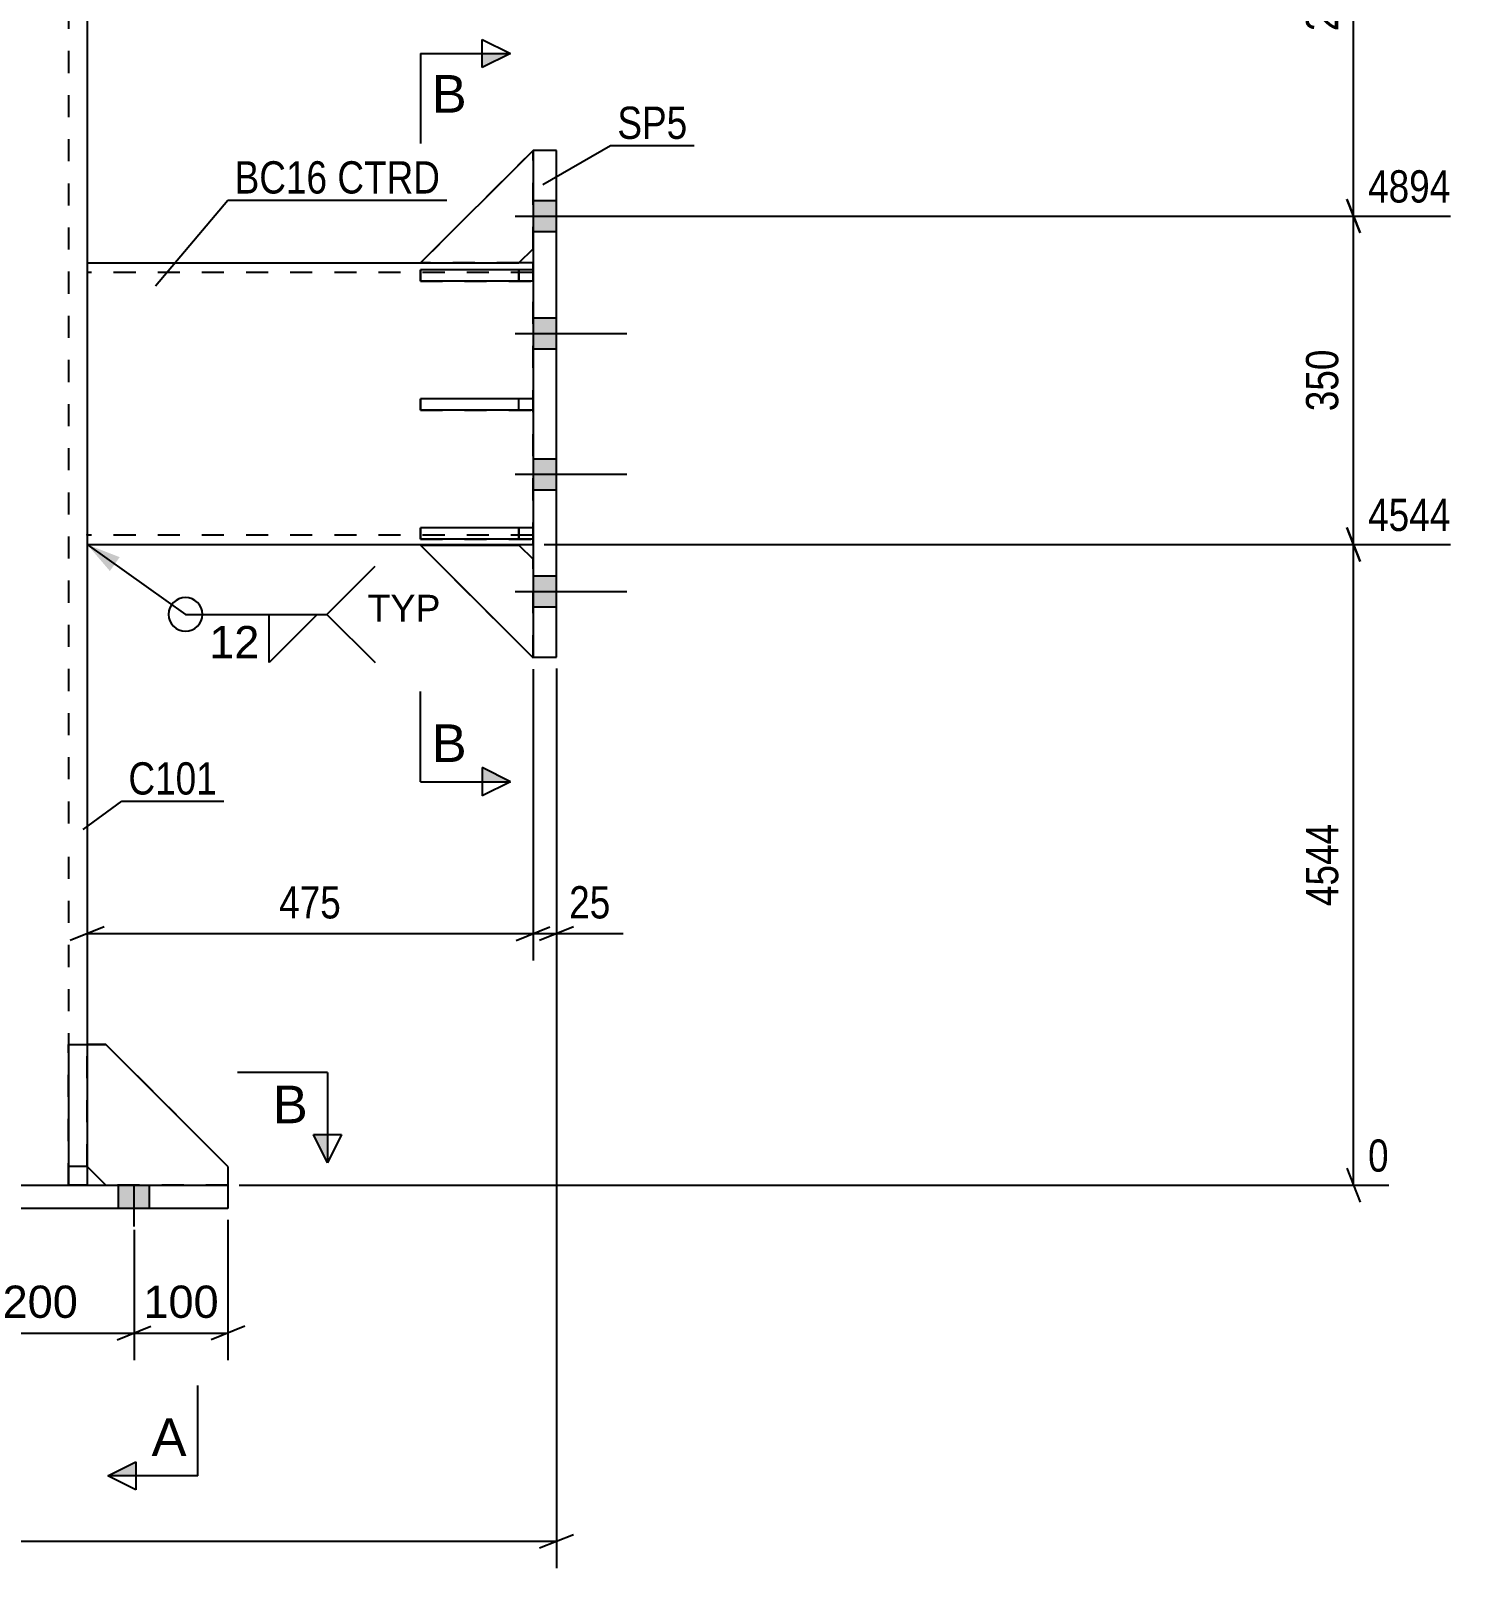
# Model space of a CAD drawing. Header units: millimetres. Extents: x -162 to 432, y -197 to 223.
# Drawn here: x 15.8 to 142.5, y -34 to 102.5 of the extents above; entities that cross this region are included whole.
import ezdxf

# ---------------------------------------------------------------- set-up
doc = ezdxf.new("R2010")
doc.units = ezdxf.units.MM
doc.linetypes.add('DXK_LINE_DOT2', pattern=[3.9198, 1.9599, -1.9599])
doc.linetypes.add('DXK_LINE_DOT3', pattern=[5.9187, 2.979, -0.9799, 0.9799, -0.9799])
doc.styles.add('Arial', font='ARIAL.TTF', dxfattribs={"height": 0.2})
doc.styles.add('Arial Narrow', font='ARIALN.TTF', dxfattribs={"height": 0.2})

# ---------------------------------------------------------------- blocks, each defined once
blk = doc.blocks.new('Part-284928118-2974 - 2965')
at = {"color": 2, "linetype": 'Continuous'}
for p, q in [((-33.33, -2.08), (-33.33, 0)), ((-33.33, 0), (33.33, 0)), ((33.33, 0), (33.33, -2.08)), ((33.33, -2.08), (-33.33, -2.08))]:
    blk.add_line(p, q, dxfattribs=at)
blk = doc.blocks.new('Part-284928118-3079 - 2965')
at = {"color": 2, "linetype": 'Continuous'}
for p, q in [((20.84, 81.89), (20.84, 80.22)), ((20.84, 81.89), (50.42, 81.89)), ((60.42, 81.89), (59.17, 81.89)), ((20.84, 80.22), (20.84, 56.89)), ((20.84, 56.89), (60.42, 56.89))]:
    blk.add_line(p, q, dxfattribs=at)
at = {"color": 7, "linetype": 'DXK_LINE_DOT2'}
for p, q in [((60.42, 81.06), (20.84, 81.06)), ((20.84, 80.81), (20.84, 80.22)), ((59.17, 81.89), (50.42, 81.89)), ((60.42, 56.89), (60.42, 81.89)), ((20.84, 57.72), (20.84, 57.79)), ((60.42, 57.72), (20.84, 57.72))]:
    blk.add_line(p, q, dxfattribs=at)
blk = doc.blocks.new('Part-284928118-3043 - 2965')
at = {"color": 2, "linetype": 'Continuous'}
for p, q in [((60.42, 91.89), (60.42, 81.29)), ((62.5, 91.89), (60.42, 91.89)), ((62.5, 46.89), (62.5, 91.89)), ((60.42, 80.29), (60.42, 69.83)), ((60.42, 68.83), (60.42, 58.37)), ((60.42, 57.37), (60.42, 46.89)), ((60.42, 46.89), (62.5, 46.89))]:
    blk.add_line(p, q, dxfattribs=at)
at = {"color": 7, "linetype": 'DXK_LINE_DOT2'}
for p, q in [((60.42, 81.29), (60.42, 80.29)), ((60.42, 69.83), (60.42, 68.83)), ((60.42, 58.37), (60.42, 57.37))]:
    blk.add_line(p, q, dxfattribs=at)
blk = doc.blocks.new('Part-284928118-2979 - 2965')
at = {"linetype": 'Continuous'}
blk.add_hatch(color=2, dxfattribs=at).paths.add_polyline_path([(0, 29.23), (-0.8, 30.63), (0.8, 30.63)])
at = {"color": 7, "linetype": 'DXK_LINE_DOT3'}
for p, q in [((0, 109.56), (0, 167.56)), ((0, 30.17), (0, 108.56)), ((0, -10), (0, 29.17))]:
    blk.add_line(p, q, dxfattribs=at)
at = {"color": 2, "linetype": 'Continuous'}
for p, q in [((-20.83, 157.56), (-20.83, 109.56)), ((-20.83, 157.56), (-20.42, 157.56)), ((-19.02, 157.56), (19.02, 157.56)), ((20.83, 157.56), (20.42, 157.56)), ((20.83, 157.56), (20.83, 109.56)), ((-20.83, 108.56), (-20.83, 30.17)), ((20.83, 108.56), (20.83, 30.17)), ((0, 29.23), (-0.8, 30.63)), ((-0.8, 30.63), (0.8, 30.63)), ((0.8, 30.63), (0, 29.23)), ((-20.83, 29.17), (-20.83, 12.5)), ((20.83, 29.17), (20.83, 12.5))]:
    blk.add_line(p, q, dxfattribs=at)
at = {"color": 7, "linetype": 'DXK_LINE_DOT2'}
for p, q in [((-19.04, 157.56), (-20.42, 157.56)), ((-19.02, 157.56), (-19.86, 157.56)), ((-19.17, 157.56), (-19.17, 109.56)), ((-19.04, 157.56), (-19.02, 157.56)), ((20.42, 157.56), (18.68, 157.56)), ((19.17, 157.56), (19.17, 109.56)), ((-19.17, 108.56), (-19.17, 30.17)), ((19.17, 108.56), (19.17, 30.17)), ((-19.17, 29.17), (-19.17, 0)), ((19.17, 29.17), (19.17, 0)), ((-20.83, 12.5), (-20.83, 0)), ((20.83, 12.5), (20.83, 0)), ((-20.83, 0), (20.83, 0))]:
    blk.add_line(p, q, dxfattribs=at)
at = {"color": 2, "linetype": 'Continuous'}
blk.add_circle((0, 30.13), 1, dxfattribs=at)
blk = doc.blocks.new('Bolt-284928118-2980 - 2965')
at = {"linetype": 'Continuous'}
for points in [[(60.42, 87.43), (60.42, 84.68), (62.5, 84.68), (62.5, 87.43)], [(60.42, 87.43), (60.42, 84.68), (62.5, 84.68), (62.5, 87.43)], [(60.42, 87.43), (60.42, 84.68), (62.5, 84.68), (62.5, 87.43)], [(60.42, 77.01), (60.42, 74.26), (62.5, 74.26), (62.5, 77.01)], [(60.42, 77.01), (60.42, 74.26), (62.5, 74.26), (62.5, 77.01)], [(60.42, 64.51), (60.42, 61.76), (62.5, 61.76), (62.5, 64.51)], [(60.42, 64.51), (60.42, 61.76), (62.5, 61.76), (62.5, 64.51)], [(60.42, 54.1), (60.42, 51.35), (62.5, 51.35), (62.5, 54.1)], [(60.42, 54.1), (60.42, 51.35), (62.5, 51.35), (62.5, 54.1)], [(60.42, 54.1), (60.42, 51.35), (62.5, 51.35), (62.5, 54.1)]]:
    blk.add_hatch(color=1, dxfattribs=at).paths.add_polyline_path(points)
at = {"color": 1, "linetype": 'Continuous'}
for p, q in [((60.42, 87.43), (62.5, 87.43)), ((60.42, 87.43), (62.5, 87.43)), ((60.42, 87.43), (62.5, 87.43)), ((58.84, 86.06), (68.75, 86.06)), ((58.84, 86.06), (68.75, 86.06)), ((58.84, 86.06), (68.75, 86.06)), ((60.42, 84.68), (62.5, 84.68)), ((60.42, 84.68), (62.5, 84.68)), ((60.42, 84.68), (62.5, 84.68)), ((60.42, 77.01), (62.5, 77.01)), ((60.42, 77.01), (62.5, 77.01)), ((58.84, 75.64), (68.75, 75.64)), ((58.84, 75.64), (68.75, 75.64)), ((60.42, 74.26), (62.5, 74.26)), ((60.42, 74.26), (62.5, 74.26)), ((60.42, 64.51), (62.5, 64.51)), ((60.42, 64.51), (62.5, 64.51)), ((58.84, 63.14), (68.75, 63.14)), ((58.84, 63.14), (68.75, 63.14)), ((60.42, 61.76), (62.5, 61.76)), ((60.42, 61.76), (62.5, 61.76)), ((60.42, 54.1), (62.5, 54.1)), ((60.42, 54.1), (62.5, 54.1)), ((60.42, 54.1), (62.5, 54.1)), ((58.84, 52.72), (68.75, 52.72)), ((58.84, 52.72), (68.75, 52.72)), ((58.84, 52.72), (68.75, 52.72)), ((60.42, 51.35), (62.5, 51.35)), ((60.42, 51.35), (62.5, 51.35)), ((60.42, 51.35), (62.5, 51.35))]:
    blk.add_line(p, q, dxfattribs=at)
blk = doc.blocks.new('Part-284928118-3134 - 2965')
at = {"color": 2, "linetype": 'Continuous'}
for p, q in [((60.42, 58.37), (50.42, 58.37)), ((50.42, 57.37), (50.42, 58.37)), ((60.42, 57.37), (50.42, 57.37)), ((60.42, 58.37), (60.42, 57.37))]:
    blk.add_line(p, q, dxfattribs=at)
at = {"color": 7, "linetype": 'DXK_LINE_DOT2'}
blk.add_line((59.17, 57.37), (59.17, 58.37), dxfattribs=at)
blk = doc.blocks.new('Bolt-284928118-2986 - 2965')
at = {"linetype": 'Continuous'}
for points in [[(-23.63, 0), (-26.38, 0), (-26.38, -2.08), (-23.63, -2.08)], [(-23.63, 0), (-26.38, 0), (-26.38, -2.08), (-23.63, -2.08)], [(-23.63, 0), (-26.38, 0), (-26.38, -2.08), (-23.63, -2.08)], [(-23.63, 0), (-26.38, 0), (-26.38, -2.08), (-23.63, -2.08)], [(-6.96, 0), (-9.71, 0), (-9.71, -2.08), (-6.96, -2.08)], [(-6.96, 0), (-9.71, 0), (-9.71, -2.08), (-6.96, -2.08)], [(9.71, 0), (6.96, 0), (6.96, -2.08), (9.71, -2.08)], [(9.71, 0), (6.96, 0), (6.96, -2.08), (9.71, -2.08)], [(26.37, 0), (23.62, 0), (23.62, -2.08), (26.37, -2.08)], [(26.37, 0), (23.62, 0), (23.62, -2.08), (26.37, -2.08)], [(26.37, 0), (23.62, 0), (23.62, -2.08), (26.37, -2.08)], [(26.37, 0), (23.62, 0), (23.62, -2.08), (26.37, -2.08)]]:
    blk.add_hatch(color=1, dxfattribs=at).paths.add_polyline_path(points)
at = {"color": 1, "linetype": 'Continuous'}
for p, q in [((-26.38, -2.08), (-26.38, 0)), ((-26.38, -2.08), (-26.38, 0)), ((-26.38, -2.08), (-26.38, 0)), ((-26.38, -2.08), (-26.38, 0)), ((-25, -3.67), (-25, 0)), ((-25, -3.67), (-25, 0)), ((-25, -3.67), (-25, 0)), ((-25, -3.67), (-25, 0)), ((-23.63, -2.08), (-23.63, 0)), ((-23.63, -2.08), (-23.63, 0)), ((-23.63, -2.08), (-23.63, 0)), ((-23.63, -2.08), (-23.63, 0)), ((-9.71, -2.08), (-9.71, 0)), ((-9.71, -2.08), (-9.71, 0)), ((-8.33, -3.67), (-8.33, 0)), ((-8.33, -3.67), (-8.33, 0)), ((-6.96, -2.08), (-6.96, 0)), ((-6.96, -2.08), (-6.96, 0)), ((6.96, -2.08), (6.96, 0)), ((6.96, -2.08), (6.96, 0)), ((8.33, -3.67), (8.33, 0)), ((8.33, -3.67), (8.33, 0)), ((9.71, -2.08), (9.71, 0)), ((9.71, -2.08), (9.71, 0)), ((23.62, -2.08), (23.62, 0)), ((23.62, -2.08), (23.62, 0)), ((23.62, -2.08), (23.62, 0)), ((23.62, -2.08), (23.62, 0)), ((25, -3.67), (25, 0)), ((25, -3.67), (25, 0)), ((25, -3.67), (25, 0)), ((25, -3.67), (25, 0)), ((26.37, -2.08), (26.37, 0)), ((26.37, -2.08), (26.37, 0)), ((26.37, -2.08), (26.37, 0)), ((26.37, -2.08), (26.37, 0))]:
    blk.add_line(p, q, dxfattribs=at)
blk = doc.blocks.new('Part-284928118-3000 - 2965')
at = {"color": 2, "linetype": 'Continuous'}
for p, q in [((22.5, 12.5), (20.83, 12.5)), ((33.33, 1.67), (22.5, 12.5)), ((22.5, 0), (20.83, 1.67)), ((33.33, 1.67), (33.33, 0))]:
    blk.add_line(p, q, dxfattribs=at)
at = {"color": 7, "linetype": 'DXK_LINE_DOT2'}
for p, q in [((20.83, 1.67), (20.83, 12.5)), ((33.33, 0), (22.5, 0))]:
    blk.add_line(p, q, dxfattribs=at)
blk = doc.blocks.new('Part-284928118-3001 - 2965')
at = {"color": 2, "linetype": 'Continuous'}
for p, q in [((19.17, 12.5), (19.17, 0)), ((19.17, 12.5), (20.83, 12.5)), ((20.83, 12.5), (20.83, 0)), ((20.83, 1.67), (19.17, 1.67)), ((19.17, 0), (20.83, 0))]:
    blk.add_line(p, q, dxfattribs=at)
blk = doc.blocks.new('Part-284928118-3014 - 2965')
at = {"color": 2, "linetype": 'Continuous'}
for p, q in [((60.42, 91.89), (50.42, 81.89)), ((59.17, 81.89), (60.42, 83.14)), ((50.42, 81.89), (59.17, 81.89))]:
    blk.add_line(p, q, dxfattribs=at)
at = {"color": 7, "linetype": 'DXK_LINE_DOT2'}
blk.add_line((60.42, 83.14), (60.42, 91.89), dxfattribs=at)
blk = doc.blocks.new('Part-284928118-3102 - 2965')
at = {"color": 7, "linetype": 'DXK_LINE_DOT2'}
for p, q in [((19.17, 0), (19.17, 12.5)), ((19.17, 12.5), (20.83, 12.5)), ((20.83, 12.5), (20.83, 0)), ((20.83, 1.67), (19.17, 1.67)), ((20.83, 0), (19.17, 0))]:
    blk.add_line(p, q, dxfattribs=at)
blk = doc.blocks.new('Part-284928118-3015 - 2965')
at = {"color": 7, "linetype": 'DXK_LINE_DOT2'}
for p, q in [((60.42, 91.89), (50.42, 81.89)), ((60.42, 83.14), (60.42, 91.89)), ((59.17, 81.89), (60.42, 83.14)), ((50.42, 81.89), (59.17, 81.89))]:
    blk.add_line(p, q, dxfattribs=at)
blk = doc.blocks.new('Part-284928118-3016 - 2965')
at = {"color": 2, "linetype": 'Continuous'}
for p, q in [((50.42, 56.83), (59.17, 56.83)), ((50.42, 56.83), (60.42, 46.83)), ((59.17, 56.83), (60.42, 55.58)), ((60.42, 46.83), (60.42, 46.89))]:
    blk.add_line(p, q, dxfattribs=at)
at = {"color": 7, "linetype": 'DXK_LINE_DOT2'}
blk.add_line((60.42, 46.89), (60.42, 55.58), dxfattribs=at)
blk = doc.blocks.new('Part-284928118-3017 - 2965')
at = {"color": 7, "linetype": 'DXK_LINE_DOT2'}
for p, q in [((50.42, 56.83), (59.17, 56.83)), ((60.42, 46.83), (50.42, 56.83)), ((59.17, 56.83), (60.42, 55.58)), ((60.42, 55.58), (60.42, 46.83))]:
    blk.add_line(p, q, dxfattribs=at)
blk = doc.blocks.new('Part-284928118-3018 - 2965')
at = {"color": 7, "linetype": 'DXK_LINE_DOT2'}
for p, q in [((60.42, 81.29), (50.42, 81.29)), ((50.42, 81.29), (50.42, 80.29)), ((59.17, 81.29), (59.17, 80.29)), ((60.42, 80.29), (60.42, 81.29)), ((50.42, 80.29), (60.42, 80.29))]:
    blk.add_line(p, q, dxfattribs=at)
blk = doc.blocks.new('Part-284928118-3020 - 2965')
at = {"color": 7, "linetype": 'DXK_LINE_DOT2'}
for p, q in [((60.42, 69.83), (50.42, 69.83)), ((50.42, 69.83), (50.42, 68.83)), ((59.17, 68.83), (59.17, 69.83)), ((60.42, 68.83), (60.42, 69.83)), ((50.42, 68.83), (60.42, 68.83))]:
    blk.add_line(p, q, dxfattribs=at)
blk = doc.blocks.new('Part-284928118-3021 - 2965')
at = {"color": 2, "linetype": 'Continuous'}
for p, q in [((60.42, 81.29), (50.42, 81.29)), ((50.42, 80.29), (50.42, 81.29)), ((60.42, 81.29), (60.42, 80.29)), ((60.42, 80.29), (50.42, 80.29))]:
    blk.add_line(p, q, dxfattribs=at)
at = {"color": 7, "linetype": 'DXK_LINE_DOT2'}
blk.add_line((59.17, 80.29), (59.17, 81.29), dxfattribs=at)
blk = doc.blocks.new('Part-284928118-3023 - 2965')
at = {"color": 2, "linetype": 'Continuous'}
for p, q in [((60.42, 69.83), (50.42, 69.83)), ((50.42, 68.83), (50.42, 69.83)), ((60.42, 69.83), (60.42, 68.83)), ((60.42, 68.83), (50.42, 68.83))]:
    blk.add_line(p, q, dxfattribs=at)
at = {"color": 7, "linetype": 'DXK_LINE_DOT2'}
blk.add_line((59.17, 68.83), (59.17, 69.83), dxfattribs=at)
blk = doc.blocks.new('Part-284928118-3101 - 2965')
at = {"color": 7, "linetype": 'DXK_LINE_DOT2'}
for p, q in [((20.83, 1.67), (20.83, 12.5)), ((20.83, 12.5), (22.5, 12.5)), ((22.5, 12.5), (33.33, 1.67)), ((22.5, 0), (20.83, 1.67)), ((33.33, 1.67), (33.33, 0)), ((33.33, 0), (22.5, 0))]:
    blk.add_line(p, q, dxfattribs=at)
blk = doc.blocks.new('Part-284928118-3135 - 2965')
at = {"color": 7, "linetype": 'DXK_LINE_DOT2'}
for p, q in [((60.42, 58.37), (50.42, 58.37)), ((50.42, 58.37), (50.42, 57.37)), ((50.42, 57.37), (60.42, 57.37)), ((59.17, 58.37), (59.17, 57.37)), ((60.42, 57.37), (60.42, 58.37))]:
    blk.add_line(p, q, dxfattribs=at)
blk = doc.blocks.new('StraightDimension-284928118-7251 - 2965')
at = {"color": 7, "linetype": 'Continuous'}
for p, q in [((133.86, 84.56), (132.66, 87.56)), ((66.83, 86.06), (141.88, 86.06)), ((133.26, 56.89), (133.26, 86.06)), ((132.66, 58.39), (133.86, 55.39)), ((61.42, 56.89), (141.88, 56.89))]:
    blk.add_line(p, q, dxfattribs=at)
at = {"color": 0}
blk.add_wipeout([(132.51, 74.82), (128.31, 74.82), (128.31, 68.13), (132.51, 68.13)], dxfattribs=at)
at = {"color": 3, "style": 'Arial Narrow'}
blk.add_text('350', height=2.863, rotation=90.0002, dxfattribs=at).set_placement((131.91, 68.73))
at = {"color": 0, "linetype": 'Continuous'}
blk.add_wipeout([(142.48, 86.66), (142.48, 90.86), (133.96, 90.86), (133.96, 86.66)], dxfattribs=at)
at = {"color": 3, "linetype": 'Continuous', "style": 'Arial Narrow'}
blk.add_text('4894', height=2.863, dxfattribs=at).set_placement((134.56, 87.26))
blk = doc.blocks.new('StraightDimension-284928118-3207 - 2965')
at = {"color": 7, "linetype": 'Continuous'}
for p, q in [((60.42, 45.83), (60.42, 19.94)), ((62.5, 45.89), (62.5, 19.94)), ((58.92, 21.74), (61.92, 22.94)), ((60.42, 22.34), (62.5, 22.34)), ((64, 22.94), (61, 21.74)), ((62.5, 22.34), (68.41, 22.34)), ((62.5, 22.34), (68.41, 22.34))]:
    blk.add_line(p, q, dxfattribs=at)
at = {"color": 0}
blk.add_wipeout([(67.88, 23.09), (67.88, 27.29), (63.03, 27.29), (63.03, 23.09)], dxfattribs=at)
at = {"color": 3, "style": 'Arial Narrow'}
blk.add_text('25', height=2.863, dxfattribs=at).set_placement((63.63, 23.69))
blk = doc.blocks.new('StraightDimension-284928118-3208 - 2965')
at = {"color": 7, "linetype": 'Continuous'}
for p, q in [((20.84, 55.89), (20.84, 19.94)), ((60.42, 45.83), (60.42, 19.94)), ((22.34, 22.94), (19.34, 21.74)), ((20.84, 22.34), (60.42, 22.34)), ((58.92, 21.74), (61.92, 22.94))]:
    blk.add_line(p, q, dxfattribs=at)
at = {"color": 0}
blk.add_wipeout([(43.97, 23.09), (43.97, 27.29), (37.28, 27.29), (37.28, 23.09)], dxfattribs=at)
at = {"color": 3, "style": 'Arial Narrow'}
blk.add_text('475', height=2.863, dxfattribs=at).set_placement((37.88, 23.69))
blk = doc.blocks.new('StraightDimension-284928118-3327 - 2965')
at = {"color": 7, "linetype": 'Continuous'}
for p, q in [((-62.5, 45.89), (-62.5, -34.01)), ((62.5, 45.89), (62.5, -34.01)), ((-61, -31.01), (-64, -32.21)), ((61, -32.21), (64, -31.01)), ((-62.5, -31.61), (62.5, -31.61))]:
    blk.add_line(p, q, dxfattribs=at)
at = {"color": 0}
blk.add_wipeout([(5.05, -30.86), (5.05, -26.66), (-5.05, -26.66), (-5.05, -30.86)], dxfattribs=at)
at = {"color": 3, "style": 'Arial'}
blk.add_text('1500', height=2.865, dxfattribs=at).set_placement((-4.45, -30.26))
blk = doc.blocks.new('StraightDimension-284928118-3376 - 2965')
at = {"color": 7, "linetype": 'Continuous'}
for p, q in [((8.33, -3.97), (8.33, -15.53)), ((25, -3.97), (25, -15.53)), ((9.83, -12.53), (6.83, -13.73)), ((8.33, -13.13), (25, -13.13)), ((23.5, -13.73), (26.5, -12.53))]:
    blk.add_line(p, q, dxfattribs=at)
at = {"color": 0}
blk.add_wipeout([(20.6, -12.38), (20.6, -8.18), (12.73, -8.18), (12.73, -12.38)], dxfattribs=at)
at = {"color": 3, "style": 'Arial'}
blk.add_text('200', height=2.865, dxfattribs=at).set_placement((13.33, -11.78))
blk = doc.blocks.new('StraightDimension-284928118-3383 - 2965')
at = {"color": 7, "linetype": 'Continuous'}
for p, q in [((25, -3.97), (25, -15.53)), ((33.33, -3.08), (33.33, -15.53)), ((23.5, -13.73), (26.5, -12.53)), ((25, -13.13), (33.33, -13.13)), ((34.83, -12.53), (31.83, -13.73))]:
    blk.add_line(p, q, dxfattribs=at)
at = {"color": 0}
blk.add_wipeout([(33.1, -12.38), (33.1, -8.18), (25.23, -8.18), (25.23, -12.38)], dxfattribs=at)
at = {"color": 3, "style": 'Arial'}
blk.add_text('100', height=2.865, dxfattribs=at).set_placement((25.83, -11.78))
blk = doc.blocks.new('StraightDimension-284928118-7250 - 2965')
at = {"color": 7, "linetype": 'Continuous'}
for p, q in [((133.86, 124.72), (132.66, 127.72)), ((111.5, 126.22), (141.88, 126.22)), ((133.26, 86.06), (133.26, 126.22)), ((132.66, 87.56), (133.86, 84.56)), ((66.83, 86.06), (141.88, 86.06))]:
    blk.add_line(p, q, dxfattribs=at)
at = {"color": 0}
blk.add_wipeout([(132.51, 110.4), (128.31, 110.4), (128.31, 101.88), (132.51, 101.88)], dxfattribs=at)
at = {"color": 3, "style": 'Arial Narrow'}
blk.add_text('2840', height=2.863, rotation=90.0002, dxfattribs=at).set_placement((131.91, 102.48))
at = {"color": 0, "linetype": 'Continuous'}
blk.add_wipeout([(142.48, 126.82), (142.48, 131.02), (133.96, 131.02), (133.96, 126.82)], dxfattribs=at)
at = {"color": 3, "linetype": 'Continuous', "style": 'Arial Narrow'}
blk.add_text('7734', height=2.863, dxfattribs=at).set_placement((134.56, 127.42))
blk = doc.blocks.new('StraightDimension-284928118-7252 - 2965')
at = {"color": 7, "linetype": 'Continuous'}
for p, q in [((133.86, 55.39), (132.66, 58.39)), ((61.42, 56.89), (141.88, 56.89)), ((133.26, 0), (133.26, 56.89)), ((132.66, 1.5), (133.86, -1.5)), ((34.33, 0), (136.39, 0))]:
    blk.add_line(p, q, dxfattribs=at)
at = {"color": 0}
blk.add_wipeout([(132.51, 32.7), (128.31, 32.7), (128.31, 24.19), (132.51, 24.19)], dxfattribs=at)
at = {"color": 3, "style": 'Arial Narrow'}
blk.add_text('4544', height=2.863, rotation=90.0002, dxfattribs=at).set_placement((131.91, 24.79))
at = {"color": 0, "linetype": 'Continuous'}
for points in [[(142.48, 57.49), (142.48, 61.69), (133.96, 61.69), (133.96, 57.49)], [(136.99, 0.6), (136.99, 4.8), (133.96, 4.8), (133.96, 0.6)]]:
    blk.add_wipeout(points, dxfattribs=at)
at = {"color": 3, "linetype": 'Continuous', "style": 'Arial Narrow'}
for s, height, p in [('4544', 2.863, (134.56, 58.09)), ('0', 2.86, (134.56, 1.2))]:
    blk.add_text(s, height=height, dxfattribs=at).set_placement(p)
blk = doc.blocks.new('Mark-284928118-3039 - 2965')
at = {"color": 0}
blk.add_wipeout([(74.12, 92.91), (74.12, 95.91), (67.91, 95.91), (67.91, 92.91)], dxfattribs=at)
blk.add_wipeout([(74.12, 92.91), (74.12, 95.91), (67.91, 95.91), (67.91, 92.91)], dxfattribs=at)
at = {"color": 30, "linetype": 'Continuous'}
for p, q in [((61.29, 88.86), (67.31, 92.31)), ((67.31, 92.31), (74.72, 92.31))]:
    blk.add_line(p, q, dxfattribs=at)
at = {"color": 3, "style": 'Arial Narrow'}
blk.add_text('SP5', height=2.863, dxfattribs=at).set_placement((67.91, 92.91))
blk = doc.blocks.new('Mark-284928118-2975 - 2965')
at = {"color": 0}
blk.add_wipeout([(32.36, 34.69), (32.36, 37.69), (24.5, 37.69), (24.5, 34.69)], dxfattribs=at)
blk.add_wipeout([(32.36, 34.69), (32.36, 37.69), (24.5, 37.69), (24.5, 34.69)], dxfattribs=at)
at = {"color": 30, "linetype": 'Continuous'}
for p, q in [((20.49, 31.59), (23.9, 34.09)), ((23.9, 34.09), (32.96, 34.09))]:
    blk.add_line(p, q, dxfattribs=at)
at = {"color": 3, "style": 'Arial Narrow'}
blk.add_text('C101', height=2.863, dxfattribs=at).set_placement((24.5, 34.69))
blk = doc.blocks.new('Mark-284928118-3075 - 2965')
at = {"color": 0}
for points in [[(42.15, 88.06), (42.15, 91.06), (33.93, 91.06), (33.93, 88.06)], [(52.18, 88.06), (52.18, 91.06), (43.05, 91.06), (43.05, 88.06)]]:
    blk.add_wipeout(points, dxfattribs=at)
for points in [[(42.15, 88.06), (42.15, 91.06), (33.93, 91.06), (33.93, 88.06)], [(52.18, 88.06), (52.18, 91.06), (43.05, 91.06), (43.05, 88.06)]]:
    blk.add_wipeout(points, dxfattribs=at)
at = {"color": 30, "linetype": 'Continuous'}
for p, q in [((26.9, 79.86), (33.33, 87.46)), ((33.33, 87.46), (52.78, 87.46))]:
    blk.add_line(p, q, dxfattribs=at)
at = {"color": 3, "style": 'Arial Narrow'}
for s, p in [('BC16', (33.93, 88.06)), ('CTRD', (43.05, 88.06))]:
    blk.add_text(s, height=2.863, dxfattribs=at).set_placement(p)
blk = doc.blocks.new('SectionMark-284928118-3535 - 2965')
at = {"linetype": 'Continuous'}
for points in [[(55.92, 99.24), (55.92, 100.49), (58.42, 100.49)], [(55.92, 35.83), (55.92, 37.08), (58.42, 35.83)]]:
    blk.add_hatch(color=6, dxfattribs=at).paths.add_polyline_path(points)
at = {"color": 6, "linetype": 'Continuous'}
for p, q in [((55.92, 99.24), (55.92, 101.74)), ((55.92, 101.74), (58.42, 100.49)), ((50.42, 100.49), (50.42, 92.49)), ((50.42, 100.49), (58.42, 100.49)), ((58.42, 100.49), (55.92, 99.24)), ((50.42, 35.83), (50.42, 43.83)), ((58.42, 35.83), (55.92, 37.08)), ((55.92, 37.08), (55.92, 34.58)), ((50.42, 35.83), (58.42, 35.83)), ((58.42, 35.83), (55.92, 34.58))]:
    blk.add_line(p, q, dxfattribs=at)
at = {"color": 0, "linetype": 'Continuous'}
for points in [[(54.53, 95.24), (54.53, 98.74), (51.42, 98.74), (51.42, 95.24)], [(54.53, 37.58), (54.53, 41.08), (51.42, 41.08), (51.42, 37.58)]]:
    blk.add_wipeout(points, dxfattribs=at)
at = {"color": 3, "linetype": 'Continuous', "style": 'Arial'}
for p in [(51.42, 95.24), (51.42, 37.58)]:
    blk.add_text('B', height=3.34, dxfattribs=at).set_placement(p)
blk = doc.blocks.new('SectionMark-284928118-3539 - 2965')
at = {"linetype": 'Continuous'}
for points in [[(-53.79, 4.5), (-52.54, 4.5), (-53.79, 2)], [(40.92, 4.5), (42.17, 4.5), (42.17, 2)]]:
    blk.add_hatch(color=6, dxfattribs=at).paths.add_polyline_path(points)
at = {"color": 6, "linetype": 'Continuous'}
for p, q in [((-53.79, 10), (-45.79, 10)), ((-53.79, 10), (-53.79, 2)), ((42.17, 10), (34.17, 10)), ((42.17, 10), (42.17, 2)), ((-53.79, 2), (-55.04, 4.5)), ((-52.54, 4.5), (-55.04, 4.5)), ((-53.79, 2), (-52.54, 4.5)), ((40.92, 4.5), (43.42, 4.5)), ((42.17, 2), (40.92, 4.5)), ((43.42, 4.5), (42.17, 2))]:
    blk.add_line(p, q, dxfattribs=at)
at = {"color": 0, "linetype": 'Continuous'}
for points in [[(-48.93, 5.5), (-48.93, 9), (-52.04, 9), (-52.04, 5.5)], [(40.42, 5.5), (40.42, 9), (37.31, 9), (37.31, 5.5)]]:
    blk.add_wipeout(points, dxfattribs=at)
at = {"color": 3, "linetype": 'Continuous', "style": 'Arial'}
for p in [(-52.04, 5.5), (37.31, 5.5)]:
    blk.add_text('B', height=3.34, dxfattribs=at).set_placement(p)
blk = doc.blocks.new('SectionMark-284928118-3533 - 2965')
at = {"linetype": 'Continuous'}
for points in [[(25.3, 193.95), (25.3, 192.7), (22.8, 193.95)], [(25.16, -24.55), (25.16, -25.8), (22.66, -25.8)]]:
    blk.add_hatch(color=6, dxfattribs=at).paths.add_polyline_path(points)
at = {"color": 6, "linetype": 'Continuous'}
for p, q in [((22.8, 193.95), (25.3, 195.2)), ((30.8, 193.95), (22.8, 193.95)), ((22.8, 193.95), (25.3, 192.7)), ((25.3, 192.7), (25.3, 195.2)), ((30.8, 193.95), (30.8, 185.95)), ((30.66, -25.8), (30.66, -17.8)), ((22.66, -25.8), (25.16, -24.55)), ((25.16, -24.55), (25.16, -27.05)), ((30.66, -25.8), (22.66, -25.8)), ((25.16, -27.05), (22.66, -25.8))]:
    blk.add_line(p, q, dxfattribs=at)
at = {"color": 0, "linetype": 'Continuous'}
for points in [[(29.8, 188.7), (29.8, 192.2), (26.69, 192.2), (26.69, 188.7)], [(29.66, -24.05), (29.66, -20.55), (26.55, -20.55), (26.55, -24.05)]]:
    blk.add_wipeout(points, dxfattribs=at)
at = {"color": 3, "linetype": 'Continuous', "style": 'Arial'}
for p in [(26.69, 188.7), (26.55, -24.05)]:
    blk.add_text('A', height=3.34, rotation=-0.0115, dxfattribs=at).set_placement(p)
blk = doc.blocks.new('WeldMark-284928118-3563 - 2965')
at = {"linetype": 'Continuous'}
blk.add_hatch(color=30, dxfattribs=at).paths.add_polyline_path([(22.85, 54.54), (20.84, 56.89), (23.72, 55.77)])
at = {"color": 30, "linetype": 'Continuous'}
for p, q in [((20.84, 56.89), (29.57, 50.69)), ((29.57, 50.69), (42.12, 50.69))]:
    blk.add_line(p, q, dxfattribs=at)
at = {"color": 3, "linetype": 'Continuous'}
for p, q in [((42.12, 50.69), (46.4, 54.98)), ((36.98, 50.69), (41.26, 50.69)), ((42.12, 50.69), (46.4, 46.41))]:
    blk.add_line(p, q, dxfattribs=at)
blk.add_arc((29.57, 50.69), 1.5, 90, 270, dxfattribs=at)
at = {"color": 0}
blk.add_wipeout([(36.32, 46.59), (36.32, 49.99), (31.47, 49.99), (31.47, 46.59)], dxfattribs=at)
at = {"color": 3, "linetype": 'Continuous'}
for p, q in [((41.26, 50.69), (36.98, 46.41)), ((36.98, 46.41), (36.98, 50.69))]:
    blk.add_line(p, q, dxfattribs=at)
blk.add_arc((29.57, 50.69), 1.5, 270, 90, dxfattribs=at)
at = {"color": 3, "style": 'Arial'}
blk.add_text('12', height=2.865, dxfattribs=at).set_placement((31.67, 46.79))
at = {"color": 0, "linetype": 'Continuous'}
blk.add_wipeout([(52.2, 50.04), (52.2, 52.54), (45.72, 52.54), (45.72, 50.04)], dxfattribs=at)
blk.add_wipeout([(52.2, 50.04), (52.2, 52.54), (45.72, 52.54), (45.72, 50.04)], dxfattribs=at)
at = {"color": 3, "linetype": 'Continuous', "style": 'Arial'}
blk.add_text('TYP', height=2.388, dxfattribs=at).set_placement((45.72, 50.04))

msp = doc.modelspace()

# ---------------------------------------------------------------- block references
for name in ['Part-284928118-2979 - 2965', 'Part-284928118-3014 - 2965', 'Part-284928118-3015 - 2965', 'Part-284928118-3043 - 2965', 'Bolt-284928118-2980 - 2965', 'Part-284928118-3079 - 2965', 'Part-284928118-3018 - 2965', 'Part-284928118-3021 - 2965', 'Part-284928118-3020 - 2965', 'Part-284928118-3023 - 2965', 'Part-284928118-3134 - 2965', 'Part-284928118-3135 - 2965', 'Part-284928118-3016 - 2965', 'Part-284928118-3017 - 2965', 'StraightDimension-284928118-3207 - 2965', 'Part-284928118-3001 - 2965', 'Part-284928118-3102 - 2965', 'Part-284928118-3000 - 2965', 'Part-284928118-3101 - 2965', 'Part-284928118-2974 - 2965', 'Bolt-284928118-2986 - 2965']:
    msp.add_blockref(name, (0, 0))

# ---------------------------------------------------------------- next in the draw order: block references
for name in ['Mark-284928118-3075 - 2965', 'StraightDimension-284928118-7251 - 2965']:
    msp.add_blockref(name, (0, 0))

# ---------------------------------------------------------------- next in the draw order: block references
for name in ['StraightDimension-284928118-7250 - 2965', 'StraightDimension-284928118-3208 - 2965']:
    msp.add_blockref(name, (0, 0))

# ---------------------------------------------------------------- next in the draw order: block references
for name in ['Mark-284928118-3039 - 2965', 'StraightDimension-284928118-3327 - 2965']:
    msp.add_blockref(name, (0, 0))

# ---------------------------------------------------------------- next in the draw order: block references
for name in ['StraightDimension-284928118-7252 - 2965', 'Mark-284928118-2975 - 2965', 'StraightDimension-284928118-3376 - 2965']:
    msp.add_blockref(name, (0, 0))

# ---------------------------------------------------------------- next in the draw order: block references
for name in ['SectionMark-284928118-3535 - 2965', 'SectionMark-284928118-3539 - 2965', 'StraightDimension-284928118-3383 - 2965']:
    msp.add_blockref(name, (0, 0))

# ---------------------------------------------------------------- next in the draw order: block references
msp.add_blockref('SectionMark-284928118-3533 - 2965', (0, 0))

# ---------------------------------------------------------------- next in the draw order: block references
msp.add_blockref('WeldMark-284928118-3563 - 2965', (0, 0))

doc.saveas('drawing.dxf')
